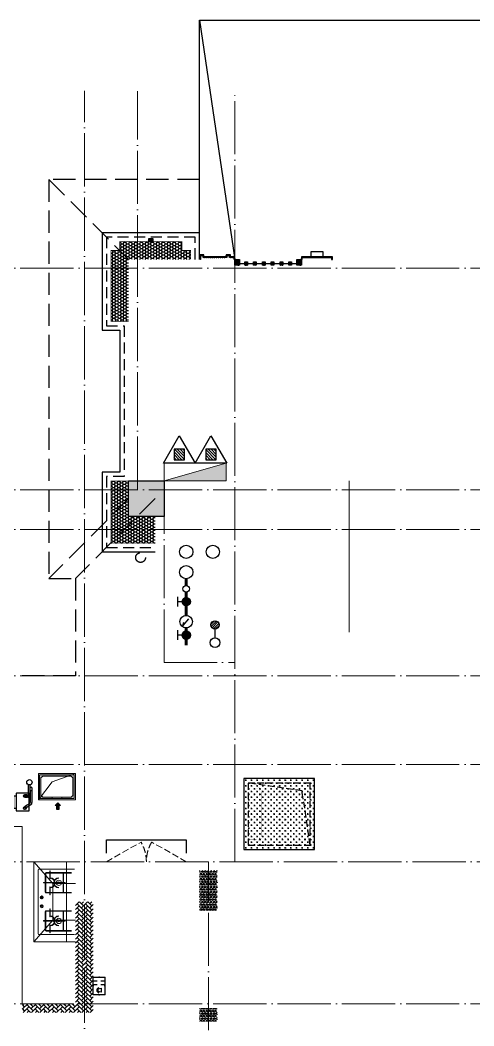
# Model space of a CAD drawing. Extents: x 27938 to 983267, y -209821 to 1628073.
# Drawn here: x 715192 to 720313, y 679607 to 690957 of the extents above; entities that cross this region are included whole.
import ezdxf
from ezdxf.enums import TextEntityAlignment as Align

# ---------------------------------------------------------------- set-up
doc = ezdxf.new("R2010")
doc.units = 0
doc.header["$LTSCALE"] = 1000
doc.header["$MEASUREMENT"] = 0
for name, pattern in [('__DASH', [0.35, 0.25, -0.1]), ('DASH', [0.35, 0.25, -0.1]), ('DOTE', [2.42, 2, -0.2, 0.02, -0.2]), ('HIDDEN', [0.375, 0.25, -0.125])]:
    doc.linetypes.add(name, pattern=pattern)
for name, color, linetype in [('A-EQPM-MECH', 191, 'Continuous'), ('AH-FURNITURE', 1, 'Continuous'), ('EQUIP-安防', 3, 'Continuous'), ('EQUIP_地漏', 7, 'Continuous'), ('EQUIP_消防', 7, 'Continuous'), ('VPIPE-凝结', 150, 'Continuous'), ('VPIPE-废水', 31, 'Continuous'), ('VPIPE-消防', 1, 'TG_X'), ('VPIPE-给水', 3, 'TG_J'), ('VPIPE-雨水', 4, 'DASH'), ('保温', 6, 'Continuous'), ('修改标示', 212, 'Continuous'), ('卫生间', 6, 'Continuous'), ('建筑-排气道', 9, 'Continuous'), ('污水', 3, 'Continuous'), ('看线', 251, 'Continuous'), ('立面', 73, 'Continuous'), ('立面-看线', 251, 'Continuous'), ('给水', 4, 'Continuous'), ('铝合金', 144, 'Continuous')]:
    doc.layers.add(name, color=color, linetype=linetype)
for name, color, linetype, lineweight in [('DOTE', 19, 'DOTE', 9), ('EQUIP_消火栓', 242, 'Continuous', 18), ('LVTRY', 1, 'Continuous', 13), ('PUB_HATCH', 8, 'Continuous', 9), ('STAIR', 2, 'Continuous', 18), ('WINDOW', 144, 'Continuous', 15), ('平面-空调预留孔', 173, 'Continuous', 15), ('立面-洞口示意', 152, 'Continuous', 13)]:
    doc.layers.add(name, color=color, linetype=linetype, lineweight=lineweight)
doc.styles.add('_TEL_DIM', font='SIMPLEX', dxfattribs={"width": 0.8, "height": 3.5, "bigfont": 'HZTXT'})
doc.styles.add('DIM_FONT', font='SIMPLEX.shx', dxfattribs={"width": 0.56})
doc.styles.add('TG_LINETYPE', font='SIMPLEX', dxfattribs={"width": 0.8, "height": 3, "bigfont": 'HZTXT'})
doc.linetypes.add('TG_J', pattern='A,2,-0.22,["J",TG_LINETYPE,S=0.1,R=0,X=-0.18,Y=-0.15],0', length=2.22)
doc.linetypes.add('TG_X', pattern='A,4,-0.3,["X",TG_LINETYPE,S=0.1,R=0,X=-0.23,Y=-0.15],0', length=4.3)
pattern_1 = [(45, (0, 0), (0, 47.4157523), [100.584, -33.528]), (135, (23.708, 23.708), (3e-15, 47.4157523), [100.584, -33.528])]
pattern_2 = [(90, (0, 0), (-16.49778, 1e-15), [9.525, -19.05]), (210, (0, 0), (8.24889, -14.2874966), [9.525, -19.05]), (150, (6e-16, 9.525), (-8.24889, -14.2874966), [9.525, -19.05])]

# ---------------------------------------------------------------- blocks, each defined once
blk = doc.blocks.new('VDVDVDCZSCCS')
at = {"layer": '保温', "linetype": 'Continuous', "ltscale": 10}
h = blk.add_hatch(dxfattribs=at)
h.set_pattern_fill('HEX', color=251, scale=10, angle=90, style=0)
h.set_pattern_definition(pattern_2)
h.paths.add_polyline_path([(546717, 372074), (546917, 372074), (546917, 372524), (546717, 372524)])
at = {"layer": '保温', "linetype": 'ByBlock', "ltscale": 10}
h = blk.add_hatch(dxfattribs=at)
h.set_pattern_fill('AR-HBONE', color=251, scale=55)
h.set_pattern_definition(pattern_1)
h.paths.add_polyline_path([(545317, 372174), (545317, 370924), (545517, 370924), (545517, 372174)])
h = blk.add_hatch(dxfattribs=at)
h.set_pattern_fill('AR-HBONE', color=251, scale=55)
h.set_pattern_definition(pattern_1)
h.paths.add_polyline_path([(545317, 370924), (545317, 371024), (544717, 371024), (544717, 370924)])
at = {"layer": '保温', "linetype": 'Continuous', "ltscale": 10}
h = blk.add_hatch(dxfattribs=at)
h.set_pattern_fill('HEX', color=251, scale=10, angle=90, style=0)
h.set_pattern_definition(pattern_2)
h.paths.add_polyline_path([(546717, 370824), (546917, 370824), (546917, 370974), (546717, 370974)])
blk = doc.blocks.new('A$C2705576B')
at = {"layer": '给水'}
h = blk.add_hatch(color=256, dxfattribs=at)
edge = h.paths.add_edge_path()
edge.add_arc((417, -1741), 47.2, 0, 360)
h = blk.add_hatch(color=256, dxfattribs=at)
edge = h.paths.add_edge_path()
edge.add_arc((795, -1741), 47.2, 0, 360)
for p, q in [((363, -1645), (472, -1645)), ((417, -1741), (417, -1645)), ((740, -1645), (849, -1645)), ((795, -1741), (795, -1645)), ((601, -1768), (525, -1704)), ((525, -1704), (564, -1715))]:
    blk.add_line(p, q, dxfattribs=at)
at = {"layer": '给水', "const_width": 35.4}
for points in [[(499, -1741), (302, -1741)], [(903, -1741), (641, -1741)], [(1053, -1741), (978, -1741)]]:
    blk.add_lwpolyline(points, dxfattribs=at)
at = {"layer": '给水'}
for centre, radius in [((417, -1741), 47.2), ((570, -1741), 70.8), ((795, -1741), 47.2), ((941, -1741), 37.5)]:
    blk.add_circle(centre, radius, dxfattribs=at)
blk = doc.blocks.new('$TwtSys$00000141')
at = {"color": 1}
for p, q in [((-47, 4), (-5, 46)), ((-47, 4), (-5, 46)), ((-44, -18), (18, 44)), ((-44, -18), (18, 44)), ((-33, -33), (33, 33)), ((-33, -33), (33, 33)), ((-16, -44), (44, 16)), ((-16, -44), (44, 16)), ((6, -46), (46, -6)), ((6, -46), (46, -6))]:
    blk.add_line(p, q, dxfattribs=at)
blk.add_circle((0, 0), 47, dxfattribs=at)
blk.add_circle((0, 0), 47, dxfattribs=at)
blk = doc.blocks.new('A$C60D053AF')
at = {"layer": 'AH-FURNITURE', "color": 8}
for p, q in [((233, -90), (128, -90)), ((233, -110), (128, -110)), ((193, -71), (328, -71)), ((193, -91), (328, -91)), ((342, -97), (370, -143)), ((356, -83), (384, -129)), ((245, -129), (245, -122)), ((265, -129), (265, -122)), ((255, -281), (255, -251)), ((255, -281), (393, -281)), ((393, -281), (393, -251))]:
    blk.add_line(p, q, dxfattribs=at)
for points in [[(170, -68, 1), (170, -94), (193, -94), (193, -68)], [(234, -251), (414, -251, 0.414214), (424, -241), (424, -111, 0.414214), (414, -101), (234, -101, 0.414214), (224, -111), (224, -241, 0.414214)], [(268, -122), (268, -107, 0.414214), (248, -87), (233, -87), (233, -113), (242, -113), (242, -122)], [(242, -152, 1), (268, -152), (268, -129), (242, -129)], [(384, -161, 1), (402, -143), (386, -127), (368, -145)]]:
    blk.add_lwpolyline(points, format="xyb", close=True, dxfattribs=at)
for centre, radius in [((100, -100), 30), ((255, -152), 15), ((255, -152), 10), ((393, -152), 15), ((393, -152), 10)]:
    blk.add_circle(centre, radius, dxfattribs=at)
for radius in [40, 20]:
    blk.add_arc((328, -111), radius, 45, 90, dxfattribs=at)
blk = doc.blocks.new('*U67')
h = blk.add_hatch(color=5)
h.set_gradient(color1=(0, 0, 255), rotation=180, tint=1)
h.paths.add_polyline_path([(0, 0), (-6.35, -6.35), (-6.35, -2.159), (-15, -2.159), (-15, 2.159), (-6.35, 2.159), (-6.35, 6.35)])
at = {"color": 0, "linetype": 'Continuous'}
blk.add_lwpolyline([(0, 0), (-6.35, -6.35), (-6.35, -2.159), (-15, -2.159), (-15, 2.159), (-6.35, 2.159), (-6.35, 6.35)], close=True, dxfattribs=at)
blk = doc.blocks.new('sgrsefv')
at = {"layer": 'PUB_HATCH'}
blk.add_hatch(color=256, dxfattribs=at).paths.add_polyline_path([(1112933, 840916), (1112933, 840646), (1113073, 840646), (1113073, 840661), (1112968, 840661), (1112948, 840681), (1112948, 840881), (1112968, 840901), (1113288, 840901), (1113308, 840881), (1113308, 840681), (1113288, 840661), (1113183, 840661), (1113183, 840646), (1113323, 840646), (1113323, 840916)])
at = {"layer": 'LVTRY', "color": 1}
for p, q in [((1113073, 840661), (1113073, 840646)), ((1113183, 840661), (1113183, 840646))]:
    blk.add_line(p, q, dxfattribs=at)
for points in [[(1112918, 840931), (1113338, 840931), (1113338, 840631), (1112918, 840631)], [(1112933, 840916), (1113323, 840916), (1113323, 840646), (1112933, 840646)], [(1113288, 840661), (1112968, 840661), (1112948, 840681), (1112948, 840881), (1112968, 840901), (1113288, 840901), (1113308, 840881), (1113308, 840681), (1113288, 840661)]]:
    blk.add_lwpolyline(points, close=True, dxfattribs=at)
at = {"layer": '立面-洞口示意'}
blk.add_lwpolyline([(1112918, 840931), (1113182, 840837), (1113338, 840631)], dxfattribs=at)
at = {"layer": '建筑-排气道', "xscale": -5, "yscale": 5, "zscale": 5, "rotation": 270}
blk.add_blockref('*U67', (1113118, 840599), dxfattribs=at)
blk = doc.blocks.new('rtyg7uyhg')
at = {"layer": 'LVTRY'}
for p, q in [((193590, 45458), (193590, 45069)), ((194235, 45489), (193621, 45489)), ((193682, 45407), (193888, 45407)), ((193896, 45430), (193858, 45326)), ((193875, 45316), (193946, 45401)), ((193926, 45440), (193940, 45432)), ((194112, 45407), (194173, 45407)), ((194265, 45069), (194265, 45458)), ((193621, 45131), (193621, 45346)), ((193858, 45326), (193875, 45316)), ((194010, 45346), (194010, 45131)), ((194051, 45131), (194051, 45346)), ((194235, 45346), (194235, 45131)), ((193948, 45069), (193682, 45069)), ((194173, 45069), (194112, 45069)), ((193621, 45039), (194235, 45039))]:
    blk.add_line(p, q, dxfattribs=at)
for centre, radius in [((193866, 45438), 20.5), ((193989, 45438), 20.5), ((194071, 45438), 20.5), ((193815, 45238), 25.6), ((194137, 45238), 25.6)]:
    blk.add_circle(centre, radius, dxfattribs=at)
for centre, radius, start, end in [((193621, 45458), 30.7, 90, 180), ((193682, 45346), 61.4, 90, 180), ((193916, 45423), 20.5, 60, 159.4623), ((193930, 45414), 20.5, 320.5377, 60), ((193948, 45346), 61.4, 360, 90), ((194112, 45346), 61.4, 90, 180), ((194173, 45346), 61.4, 360, 90), ((194235, 45458), 30.7, 360, 90), ((193621, 45069), 30.7, 180, 270), ((193682, 45131), 61.4, 180, 270), ((193948, 45131), 61.4, 270, 360), ((194112, 45131), 61.4, 180, 270), ((194173, 45131), 61.4, 270, 360), ((194235, 45069), 30.7, 270, 360)]:
    blk.add_arc(centre, radius, start, end, dxfattribs=at)
at = {"layer": 'LVTRY', "style": 'DIM_FONT', "width": 0.8, "flags": 9}
for tag in ['YSIZE', 'XSIZE']:
    blk.add_attdef(tag, (193928, 45488), '', height=0.5, rotation=90, dxfattribs=at)
blk = doc.blocks.new('A-Kitchen-7')
at = {"layer": 'LVTRY'}
for p, q in [((-519, 780), (-7, 834)), ((-515, 756), (-519, 780)), ((-4, 811), (-515, 756)), ((515, 756), (-515, 756)), ((-515, 756), (-515, 40)), ((-486, 761), (-485, 756)), ((-29, 767), (-112, 756)), ((-29, 767), (-35, 806)), ((-7, 834), (-4, 811)), ((515, 780), (0, 780)), ((0, 756), (0, 780)), ((515, 756), (515, 780)), ((515, 40), (515, 756)), ((-515, 40), (515, 40))]:
    blk.add_line(p, q, dxfattribs=at)
blk.add_lwpolyline([(-469, 40), (-469, 0), (469, 0), (469, 40)], close=True, dxfattribs=at)
blk = doc.blocks.new('FRSDFDGDGDRGDR')
at = {"layer": '平面-空调预留孔'}
for p, q in [((699612, 775044), (699612, 775441)), ((699619, 775448), (699746, 775448)), ((699746, 775448), (699746, 775355)), ((699720, 775342), (699720, 775143)), ((699727, 775349), (699740, 775349)), ((699727, 775136), (699740, 775136)), ((699746, 775130), (699746, 775037)), ((699746, 775037), (699619, 775037))]:
    blk.add_line(p, q, dxfattribs=at)
blk.add_lwpolyline([(699766, 775167), (699793, 775154), (699793, 775057), (699766, 775044), (699766, 775018), (699619, 775018, -0.414214), (699593, 775044), (699593, 775441, -0.414214), (699619, 775468), (699766, 775468), (699766, 775441), (699793, 775428), (699793, 775332), (699766, 775318)], format="xyb", close=True, dxfattribs=at)
for centre, radius in [((699740, 775332), 10.6), ((699740, 775243), 15.8), ((699740, 775154), 10.6)]:
    blk.add_circle(centre, radius, dxfattribs=at)
for centre, start, end in [((699619, 775441), 90, 180), ((699727, 775342), 90, 180), ((699740, 775355), 270, 360), ((699727, 775143), 180, 270), ((699740, 775130), 0, 90), ((699619, 775044), 180, 270)]:
    blk.add_arc(centre, 6.6, start, end, dxfattribs=at)
blk = doc.blocks.new('vcxvcdfvdxv')
at = {"layer": 'LVTRY', "color": 251}
for p, q in [((582294, 370358), (582764, 370358)), ((582394, 369458), (582394, 370358)), ((582548, 370115), (582764, 370358)), ((582764, 370358), (582764, 369458)), ((582294, 370115), (582548, 370115)), ((582548, 370115), (582548, 369700)), ((582548, 369700), (582294, 369700)), ((582764, 369458), (582548, 369700)), ((582764, 369458), (582294, 369458))]:
    blk.add_line(p, q, dxfattribs=at)
at = {"layer": 'LVTRY'}
for p, q in [((582704, 370278), (582304, 370278)), ((582339, 370238), (582624, 370238)), ((582394, 370268), (582394, 369548)), ((582579, 370168), (582579, 370258)), ((582579, 370258), (582583, 370258)), ((582583, 370258), (582583, 370168)), ((582714, 369548), (582714, 370268)), ((582339, 370233), (582624, 370233)), ((582409, 370126), (582536, 370126)), ((582409, 370121), (582409, 370126)), ((582429, 370018), (582429, 370228)), ((582434, 370018), (582434, 370228)), ((582654, 370126), (582526, 370126)), ((582526, 370126), (582526, 370121)), ((582536, 370126), (582536, 370121)), ((582583, 370168), (582579, 370168)), ((582629, 370228), (582629, 370018)), ((582634, 370228), (582634, 370018)), ((582654, 370121), (582654, 370126)), ((582624, 370013), (582339, 370013)), ((582394, 369700), (582394, 370115)), ((582536, 370121), (582409, 370121)), ((582526, 370121), (582654, 370121)), ((582583, 370078), (582579, 370078)), ((582579, 370078), (582579, 369988)), ((582583, 369988), (582583, 370078)), ((582624, 370008), (582339, 370008)), ((582579, 369988), (582583, 369988)), ((582693, 369958), (582654, 369958)), ((582674, 369939), (582674, 369978)), ((582624, 369808), (582339, 369808)), ((582624, 369803), (582339, 369803)), ((582429, 369798), (582429, 369588)), ((582434, 369798), (582434, 369588)), ((582579, 369738), (582579, 369828)), ((582579, 369828), (582583, 369828)), ((582583, 369828), (582583, 369738)), ((582629, 369588), (582629, 369798)), ((582634, 369588), (582634, 369798)), ((582693, 369858), (582654, 369858)), ((582674, 369839), (582674, 369878)), ((582536, 369696), (582409, 369696)), ((582409, 369696), (582409, 369691)), ((582409, 369691), (582536, 369691)), ((582526, 369691), (582526, 369696)), ((582526, 369696), (582654, 369696)), ((582654, 369691), (582526, 369691)), ((582536, 369691), (582536, 369696)), ((582583, 369738), (582579, 369738)), ((582654, 369696), (582654, 369691)), ((582339, 369583), (582624, 369583)), ((582339, 369578), (582624, 369578)), ((582583, 369648), (582579, 369648)), ((582579, 369648), (582579, 369558)), ((582579, 369558), (582583, 369558)), ((582583, 369558), (582583, 369648)), ((582304, 369538), (582704, 369538))]:
    blk.add_line(p, q, dxfattribs=at)
blk.add_lwpolyline([(582894, 368758), (582894, 370758), (583994, 370758), (583994, 369632)], dxfattribs=at)
for centre, radius in [((582481, 370123), 29.7), ((582481, 370123), 11.7), ((582674, 369958), 17), ((582674, 369858), 17), ((582481, 369693), 29.7), ((582481, 369693), 11.7)]:
    blk.add_circle(centre, radius, dxfattribs=at)
for centre, radius, start, end in [((582404, 370268), 10, 90, 180), ((582439, 370228), 10, 90, 180), ((582624, 370228), 10, 0, 90), ((582704, 370268), 10, 0, 90), ((582439, 370228), 5, 90, 180), ((582481, 370123), 56.7, 2.2742, 87.7258), ((582481, 370123), 52.2, 2.4704, 87.5296), ((582581, 370123), 56.7, 92.2742, 177.7258), ((582581, 370123), 52.2, 92.4704, 177.5296), ((582624, 370228), 5, 0, 90), ((582439, 370018), 10, 180, 270), ((582439, 370018), 5, 180, 270), ((582481, 370123), 56.7, 272.2742, 357.7258), ((582481, 370123), 52.2, 272.4704, 357.5296), ((582581, 370123), 56.7, 182.2742, 267.7258), ((582581, 370123), 52.2, 182.4704, 267.5296), ((582624, 370018), 5, 270, 0), ((582624, 370018), 10, 270, 0), ((582439, 369798), 10, 90, 180), ((582439, 369798), 5, 90, 180), ((582624, 369798), 10, 0, 90), ((582624, 369798), 5, 0, 90), ((582481, 369693), 56.7, 2.2742, 87.7258), ((582481, 369693), 52.2, 2.4704, 87.5296), ((582481, 369693), 56.7, 272.2742, 357.7258), ((582481, 369693), 52.2, 272.4704, 357.5296), ((582581, 369693), 56.7, 92.2742, 177.7258), ((582581, 369693), 56.7, 182.2742, 267.7258), ((582581, 369693), 52.2, 92.4704, 177.5296), ((582581, 369693), 52.2, 182.4704, 267.5296), ((582439, 369588), 10, 180, 270), ((582439, 369588), 5, 180, 270), ((582624, 369588), 5, 270, 0), ((582624, 369588), 10, 270, 0), ((582404, 369548), 10, 180, 270), ((582704, 369548), 10, 270, 0)]:
    blk.add_arc(centre, radius, start, end, dxfattribs=at)
for name, p in [('sgrsefv', (-530625, -469573)), ('rtyg7uyhg', (389578, 325770))]:
    blk.add_blockref(name, p)
at = {"xscale": -1, "rotation": 90}
blk.add_blockref('A$C60D053AF', (582714, 371358), dxfattribs=at)
at = {"rotation": 90}
blk.add_blockref('FRSDFDGDGDRGDR', (1359511, -328434), dxfattribs=at)
at = {"layer": 'LVTRY', "color": 1, "extrusion": (0, 0, -1), "xscale": -0.7999999999883585, "yscale": 0.7999999999883585, "zscale": -0.7999999999883585, "rotation": 270}
blk.add_blockref('A-Kitchen-7', (-584594, 369220), dxfattribs=at)
blk = doc.blocks.new('$TwtSys$00000434')
for p, q in [((-0.5, 0.5), (-0.5, -0.5)), ((-0.5, -0.5), (0.5, 0.5)), ((0.5, 0.5), (-0.5, 0.5)), ((0.5, -0.5), (0.5, 0.5)), ((-0.5, -0.5), (0.5, -0.5))]:
    blk.add_line(p, q)
blk.add_solid([(0.5, -0.5), (0.5, 0.5), (-0.5, -0.5)])
blk = doc.blocks.new('$TwtSys$00000546')
h = blk.add_hatch()
h.set_pattern_fill('ANSI31', color=1, scale=200, style=0)
h.set_pattern_definition([(45, (-38543.802, -6670.83), (-17.67767, 17.67767), [])])
h.paths.add_polyline_path([(-65, 174), (65, 174), (65, 44), (-65, 44)])
at = {"color": 1}
for points in [[(0, 344), (-198, 0), (198, 0)], [(-65, 174), (65, 174), (65, 44), (-65, 44)]]:
    blk.add_lwpolyline(points, close=True, dxfattribs=at)
blk = doc.blocks.new('A$C7D502F78')
at = {"layer": '修改标示', "ltscale": 2}
blk.add_lwpolyline([(-151, 197), (-11, 197), (-11, 142), (-151, 142)], close=True, dxfattribs=at)
blk = doc.blocks.new('HFTHFFGHFH')
at = {"layer": 'DOTE', "linetype": 'DOTE', "ltscale": 0.3}
for p, q in [((569817, 594449), (569817, 612949)), ((571517, 604249), (571517, 612949)), ((587117, 610949), (534317, 610949)), ((570417, 608449), (570417, 610949)), ((587117, 608449), (534317, 608449)), ((570717, 606499), (570717, 608449)), ((587117, 607999), (534317, 607999)), ((570717, 606499), (571517, 606499)), ((587117, 606349), (534317, 606349)), ((587117, 605349), (534317, 605349)), ((534317, 604249), (587117, 604249)), ((571217, 602349), (571217, 604249)), ((587117, 602649), (534317, 602649))]:
    blk.add_line(p, q, dxfattribs=at)
blk = doc.blocks.new('BFBTCSD')
at = {"layer": '卫生间', "color": 159, "linetype": 'DASH', "true_color": 0x22346e}
for p, q in [((698117, 689157), (697217, 688257)), ((696917, 685557), (697817, 684657)), ((697217, 685557), (698117, 684657))]:
    blk.add_line(p, q, dxfattribs=at)
blk.add_lwpolyline([(696417, 689157), (698117, 689157), (698117, 684657), (697817, 684657), (697817, 683557), (699117, 683557), (699117, 684557), (706017, 684557), (706017, 683557), (706817, 683557)], dxfattribs=at)
blk = doc.blocks.new('$equip$00002628')
at = {"linetype": 'Continuous'}
for p, q in [((-0.625, 0.415), (0.625, 0.415)), ((-0.625, -0.415), (-0.625, 0.415)), ((-0.472, 0.01), (-0.409, 0.01)), ((-0.446, -0.138), (-0.395, 0.058)), ((-0.395, 0.058), (-0.395, 0.058)), ((-0.395, 0.058), (-0.206, 0.058)), ((-0.206, 0.058), (-0.155, -0.138)), ((-0.191, 0.01), (-0.129, 0.01)), ((0.071, 0.129), (0.071, 0.415)), ((0.35, 0.129), (0.35, 0.415)), ((0.625, 0.415), (0.625, -0.415)), ((0.625, -0.415), (-0.625, -0.415)), ((-0.155, -0.138), (-0.446, -0.138)), ((0.071, -0.415), (0.071, -0.129)), ((0.35, -0.415), (0.35, -0.129))]:
    blk.add_line(p, q, dxfattribs=at)
at = {"const_width": 0.05}
blk.add_lwpolyline([(-0.625, 0.415), (0.625, 0.415), (0.625, -0.415), (-0.625, -0.415), (-0.625, 0.415), (0.625, 0.415)], dxfattribs=at)
at = {"linetype": 'Continuous'}
blk.add_arc((-0.3, -0.011), 0.173, 6.98974, 173.01026, dxfattribs=at)
for p in [(-0.625, 0), (0, 0.415), (0, -0.415), (0.625, 0)]:
    blk.add_point(p)
at = {"color": 7, "style": '_TEL_DIM', "flags": 1}
blk.add_attdef('A', text='', height=0.000025, dxfattribs=at).set_placement((0, 0), align=Align.MIDDLE_CENTER)
blk = doc.blocks.new('HGFHGGGDFGRD')
at = {"layer": 'EQUIP-安防', "xscale": 160, "yscale": 160, "zscale": 160, "rotation": 90}
blk.add_blockref('$equip$00002628', (716083, 371224), dxfattribs=at)
blk = doc.blocks.new('DBDBDBDB')
at = {"layer": '保温', "linetype": 'Continuous', "ltscale": 10}
h = blk.add_hatch(dxfattribs=at)
h.set_pattern_fill('CROSS', color=5, scale=20, angle=90, style=0)
h.set_pattern_definition([(90, (0, 0), (-31.75, 31.75), [15.875, -47.625]), (180, (7.938, 7.937), (-31.75, -31.75), [15.875, -47.625])])
h.paths.add_polyline_path([(286317, 682397), (287117, 682397), (287117, 681597), (286317, 681597)])
at = {"color": 6}
blk.add_lwpolyline([(286317, 682397), (287117, 682397), (287117, 681597), (286317, 681597)], close=True, dxfattribs=at)
at = {"color": 6, "linetype": '__DASH', "ltscale": 0.3}
blk.add_lwpolyline([(286367, 682347), (287067, 682347), (287067, 681647), (286367, 681647)], close=True, dxfattribs=at)
blk.add_lwpolyline([(286367, 681647), (286459, 682259), (287067, 682347)], dxfattribs=at)
at = {"color": 2, "linetype": '__DASH', "ltscale": 0.2, "const_width": 1}
for points in [[(287067, 682307), (286977, 682307, 0.414214), (286917, 682247), (286917, 681747, 0.414214), (286977, 681687), (287067, 681687)], [(287067, 682287), (286977, 682287, 0.414214), (286937, 682247), (286937, 681747, 0.414214), (286977, 681707), (287067, 681707)]]:
    blk.add_lwpolyline(points, format="xyb", dxfattribs=at)
blk = doc.blocks.new('A$C028C60F5')
at = {"color": 6}
blk.add_lwpolyline([(400, 0), (0, 0), (0, -400), (400, -400)], close=True, dxfattribs=at)
at = {"layer": 'PUB_HATCH'}
blk.add_solid([(0, -400), (400, -400), (0, 0), (400, 0)], dxfattribs=at)
blk = doc.blocks.new('A$C3EFA6995')
for p in [(9700, -2400), (15900, -2400)]:
    blk.add_blockref('A$C028C60F5', p)

msp = doc.modelspace()

# ---------------------------------------------------------------- hatches: boundary and pattern name
at = {"layer": '立面'}
h = msp.add_hatch(dxfattribs=at)
h.set_pattern_fill('ANSI31', color=251, scale=2)
h.set_pattern_definition([(45, (-171633.4527, -107108.3295), (-2.24506403, 2.24506403), [])])
h.paths.add_polyline_path([(716641.8, 688457.2), (716691.8, 688457.2), (716691.8, 688487.2), (716641.8, 688487.2)])
h = msp.add_hatch(dxfattribs=at)
h.set_pattern_fill('ANSI31', color=251, scale=2)
h.set_pattern_definition([(45, (16374.2962, -266823.1597), (-2.24506403, 2.24506403), [])])
h.paths.add_polyline_path([(717216.8, 688257.3), (717616.5, 688257.3), (717616.5, 688287.3), (717566.5, 688287.3), (717566.5, 688307.4), (717516.5, 688307.4), (717516.5, 688287.4), (717266.7, 688287.1), (717266.5, 688307.4), (717216.8, 688307.4)])
h.paths.add_polyline_path([(717226.8, 688257.3), (717606.5, 688257.3), (717606.5, 688277.3), (717556.5, 688277.3), (717556.5, 688297.4), (717526.5, 688297.4), (717526.5, 688277.4), (717256.8, 688277.1), (717256.6, 688297.4), (717226.8, 688297.4)])
h = msp.add_hatch(dxfattribs=at)
h.set_pattern_fill('ANSI31', color=251, scale=2)
h.set_pattern_definition([(45, (-171833.4527, -108177.829), (-2.24506403, 2.24506403), [])])
edge = h.paths.add_edge_path()
edge.add_line((718366.5, 688257.2), (718376.6, 688257.2))
edge.add_line((718376.6, 688257.2), (718376.6, 688277.2))
edge.add_line((718376.6, 688277.2), (718706.6, 688277.2))
edge.add_line((718706.6, 688277.2), (718706.6, 688257.3))
edge.add_line((718706.6, 688257.3), (718716.6, 688257.2))
edge.add_line((718716.6, 688257.2), (718716.6, 688287.2))
edge.add_line((718716.6, 688287.2), (718366.6, 688287.2))
edge.add_line((718366.6, 688287.2), (718366.6, 688257.2))
h = msp.add_hatch(dxfattribs=at)
h.set_pattern_fill('ANSI31', color=251, scale=2)
h.set_pattern_definition([(45, (16314.0604, -266823.342), (-2.24506403, 2.24506403), [])])
h.paths.add_polyline_path([(717616.5, 688257.2), (717666.5, 688257.2), (717666.5, 688190.5), (717616.5, 688190.5)])
h = msp.add_hatch(dxfattribs=at)
h.set_pattern_fill('ANSI31', color=251, scale=2)
h.set_pattern_definition([(45, (16424.061, -266823.3426), (-2.24506403, 2.24506403), [])])
h.paths.add_polyline_path([(717726.5, 688230.2), (717756.5, 688230.2), (717756.5, 688190.5), (717726.5, 688190.5)])
h = msp.add_hatch(dxfattribs=at)
h.set_pattern_fill('ANSI31', color=251, scale=2)
h.set_pattern_definition([(45, (16524.061, -266823.3435), (-2.24506403, 2.24506403), [])])
h.paths.add_polyline_path([(717826.5, 688230.2), (717856.5, 688230.2), (717856.5, 688190.5), (717826.5, 688190.5)])
h = msp.add_hatch(dxfattribs=at)
h.set_pattern_fill('ANSI31', color=251, scale=2)
h.set_pattern_definition([(45, (16624.061, -266823.3444), (-2.24506403, 2.24506403), [])])
h.paths.add_polyline_path([(717926.5, 688230.2), (717956.5, 688230.2), (717956.5, 688190.5), (717926.5, 688190.5)])
h = msp.add_hatch(dxfattribs=at)
h.set_pattern_fill('ANSI31', color=251, scale=2)
h.set_pattern_definition([(45, (16724.061, -266823.3454), (-2.24506403, 2.24506403), [])])
h.paths.add_polyline_path([(718026.5, 688230.2), (718056.5, 688230.2), (718056.5, 688190.5), (718026.5, 688190.5)])
h = msp.add_hatch(dxfattribs=at)
h.set_pattern_fill('ANSI31', color=251, scale=2)
h.set_pattern_definition([(45, (16824.061, -266823.3463), (-2.24506403, 2.24506403), [])])
h.paths.add_polyline_path([(718126.5, 688230.2), (718156.5, 688230.2), (718156.5, 688190.5), (718126.5, 688190.5)])
h = msp.add_hatch(dxfattribs=at)
h.set_pattern_fill('ANSI31', color=251, scale=2)
h.set_pattern_definition([(45, (16924.061, -266823.3472), (-2.24506403, 2.24506403), [])])
h.paths.add_polyline_path([(718226.5, 688230.2), (718256.5, 688230.2), (718256.5, 688190.5), (718226.5, 688190.5)])
h = msp.add_hatch(dxfattribs=at)
h.set_pattern_fill('ANSI31', color=251, scale=2)
h.set_pattern_definition([(45, (17014.0637, -266823.3383), (-2.24506403, 2.24506403), [])])
h.paths.add_polyline_path([(718316.5, 688257.2), (718366.5, 688257.2), (718366.5, 688190.5), (718316.5, 688190.5)])
at = {"layer": '立面-看线'}
h = msp.add_hatch(dxfattribs=at)
h.set_pattern_fill('HONEY', color=256, scale=13)
h.set_pattern_definition([(0, (260999.365, 156240.446), (30.95625, 17.872595), [20.6375, -41.275]), (120, (260999.365, 156240.446), (-30.9562463, 17.8726014), [20.6375, -41.275]), (60, (260999.365, 156240.446), (3.7e-06, 35.7451964), [-41.275, 20.6375])])
h.paths.add_polyline_path([(717016.8, 688357.2), (717016.8, 688457.2), (716316.8, 688457.2), (716316.8, 688357.2), (716216.8, 688357.2), (716216.8, 687557.2), (716416.6, 687557.2), (716416.6, 688257.2), (717115.9, 688257.2), (717115.9, 688357.2)])
h = msp.add_hatch(dxfattribs=at)
h.set_pattern_fill('HONEY', color=256, scale=13)
h.set_pattern_definition([(0, (260900.002, 152740.447), (30.95625, 17.872595), [20.6375, -41.275]), (120, (260900.002, 152740.447), (-30.9562463, 17.8726014), [20.6375, -41.275]), (60, (260900.002, 152740.447), (3.7e-06, 35.7451964), [-41.275, 20.6375])])
h.paths.add_polyline_path([(716217.1, 685757.2), (716216.9, 685057.2), (716716.3, 685057.2), (716716.6, 685357.2), (716416.6, 685357.2), (716416.6, 685757.2)])

# ---------------------------------------------------------------- linework, layer by layer
at = {"color": 1, "const_width": 8}
for points in [[(716416.6, 687557.2), (716216.8, 687557.2), (716216.8, 688357.2), (716316.8, 688357.2), (716316.8, 688457.2), (716606.8, 688457.2), (716606.8, 688457.2), (716726.8, 688457.2), (716726.8, 688457.2), (717016.8, 688457.2), (717016.8, 688357.2), (717116.8, 688357.2), (717116.8, 688257.2)], [(716416.6, 685757.2), (716216.6, 685757.2), (716216.6, 685057.2), (716716.6, 685057.2)]]:
    msp.add_lwpolyline(points, dxfattribs=at)
at = {"layer": 'A-EQPM-MECH', "color": 2}
for points in [[(717216.8, 688257.2), (717216.8, 690957.2), (722216.8, 690957.2), (722216.8, 688257.2)], [(717216.8, 690957.2), (717616.5, 688257.2)]]:
    msp.add_lwpolyline(points, dxfattribs=at)
at = {"layer": 'DOTE', "linetype": 'DOTE', "ltscale": 0.3}
msp.add_line((716516.6, 688157.2), (716516.6, 690157.2), dxfattribs=at)
at = {"layer": 'STAIR'}
msp.add_line((718906.6, 685757.2), (718906.6, 684051.6), dxfattribs=at)
at = {"layer": 'VPIPE-凝结'}
msp.add_line((717391.6, 683987.2), (717391.6, 684085.2), dxfattribs=at)
at = {"layer": 'VPIPE-废水'}
msp.add_circle((717391.6, 683932.2), 55, dxfattribs=at)
at = {"layer": 'VPIPE-消防', "linetype": 'Continuous'}
msp.add_circle((717366.6, 684957.2), 75, dxfattribs=at)
at = {"layer": 'VPIPE-给水', "linetype": 'Continuous'}
for centre in [(717066.6, 684957.2), (717066.6, 684727.2)]:
    msp.add_circle(centre, 75, dxfattribs=at)
at = {"layer": 'VPIPE-雨水'}
msp.add_circle((716551.6, 684892.2), 55, dxfattribs=at)
at = {"layer": 'WINDOW', "color": 250, "linetype": 'DASH', "ltscale": 0.3}
for points in [[(716166.6, 681457.2), (716556.3, 681682.1, -0.1316053), (716616.6, 681457.2)], [(717066.6, 681457.2), (716676.8, 681682.1, 0.1316053), (716616.6, 681457.2)]]:
    msp.add_lwpolyline(points, format="xyb", dxfattribs=at)
at = {"layer": '看线', "color": 201}
msp.add_lwpolyline([(717216.8, 688257.2), (717216.8, 688557.2), (716116.8, 688557.2), (716116.8, 687457.2), (716316.6, 687457.2), (716316.6, 685857.2), (716116.6, 685857.2), (716116.6, 684957.2), (716716.6, 684957.2)], dxfattribs=at)
at = {"layer": '看线', "color": 201, "linetype": 'HIDDEN', "ltscale": 0.5}
msp.add_lwpolyline([(717166.8, 688257.2), (717166.8, 688507.2), (716166.8, 688507.2), (716166.8, 687507.2), (716366.6, 687507.2), (716366.6, 685807.2), (716166.6, 685807.2), (716166.6, 685007.2), (716716.6, 685007.2)], dxfattribs=at)
at = {"layer": '看线', "color": 202, "ltscale": 0.5}
msp.add_lwpolyline([(716166.6, 681557.2), (716166.6, 681707.2), (717066.6, 681707.2), (717066.6, 681557.2)], dxfattribs=at)
at = {"layer": '立面', "color": 6}
for p, q in [((717826.5, 688230.2), (717856.5, 688230.2)), ((717826.5, 688190.5), (717826.5, 688230.2)), ((717856.5, 688190.5), (717826.5, 688190.5)), ((717856.5, 688230.2), (717856.5, 688190.5))]:
    msp.add_line(p, q, dxfattribs=at)
at = {"layer": '立面', "color": 251}
msp.add_lwpolyline([(716641.8, 688457.2), (716691.8, 688457.2), (716691.8, 688487.2), (716641.8, 688487.2)], close=True, dxfattribs=at)
msp.add_lwpolyline([(718366.5, 688257.2), (718376.6, 688257.2), (718376.6, 688277.2), (718706.6, 688277.2), (718706.6, 688257.3), (718716.6, 688257.2), (718716.6, 688287.2), (718366.6, 688287.2), (718366.6, 688257.2)], dxfattribs=at)
at = {"layer": '立面', "color": 6}
for points in [[(717616.5, 688257.2), (717666.5, 688257.2), (717666.5, 688190.5), (717616.5, 688190.5)], [(717926.5, 688230.2), (717956.5, 688230.2), (717956.5, 688190.5), (717926.5, 688190.5)], [(718026.5, 688230.2), (718056.5, 688230.2), (718056.5, 688190.5), (718026.5, 688190.5)], [(718126.5, 688230.2), (718156.5, 688230.2), (718156.5, 688190.5), (718126.5, 688190.5)], [(718226.5, 688230.2), (718256.5, 688230.2), (718256.5, 688190.5), (718226.5, 688190.5)], [(718316.5, 688257.2), (718366.5, 688257.2), (718366.5, 688190.5), (718316.5, 688190.5)]]:
    msp.add_lwpolyline(points, close=True, dxfattribs=at)
at = {"layer": '铝合金', "color": 6}
for p, q in [((717666.5, 688210.3), (717726.5, 688210.3)), ((717756.5, 688210.3), (717826.5, 688210.3)), ((717856.5, 688210.3), (717926.5, 688210.3)), ((717956.5, 688210.3), (718026.5, 688210.3)), ((718056.5, 688210.3), (718126.5, 688210.3)), ((718156.5, 688210.3), (718226.5, 688210.3)), ((718256.5, 688210.3), (718316.5, 688210.3))]:
    msp.add_line(p, q, dxfattribs=at)
for points in [[(716641.8, 688457.2), (716691.8, 688457.2), (716691.8, 688487.2), (716641.8, 688487.2)], [(717616.5, 688257.2), (717666.5, 688257.2), (717666.5, 688190.5), (717616.5, 688190.5)], [(717726.5, 688230.2), (717756.5, 688230.2), (717756.5, 688190.5), (717726.5, 688190.5)], [(717826.5, 688230.2), (717856.5, 688230.2), (717856.5, 688190.5), (717826.5, 688190.5)], [(717926.5, 688230.2), (717956.5, 688230.2), (717956.5, 688190.5), (717926.5, 688190.5)], [(718026.5, 688230.2), (718056.5, 688230.2), (718056.5, 688190.5), (718026.5, 688190.5)], [(718126.5, 688230.2), (718156.5, 688230.2), (718156.5, 688190.5), (718126.5, 688190.5)], [(718226.5, 688230.2), (718256.5, 688230.2), (718256.5, 688190.5), (718226.5, 688190.5)], [(718316.5, 688257.2), (718366.5, 688257.2), (718366.5, 688190.5), (718316.5, 688190.5)]]:
    msp.add_lwpolyline(points, close=True, dxfattribs=at)
for points in [[(717616.5, 688257.3), (717616.5, 688287.3), (717566.5, 688287.3), (717566.5, 688307.4), (717516.5, 688307.4), (717516.5, 688287.4), (717266.7, 688287.1), (717266.5, 688307.4), (717216.8, 688307.4), (717216.8, 688257.3)], [(717606.5, 688257.3), (717606.5, 688277.3), (717556.5, 688277.3), (717556.5, 688297.4), (717526.5, 688297.4), (717526.5, 688277.4), (717256.8, 688277.1), (717256.6, 688297.4), (717226.8, 688297.4), (717226.8, 688257.3)], [(718366.5, 688257.2), (718376.6, 688257.2), (718376.6, 688277.2), (718706.6, 688277.2), (718706.6, 688257.3), (718716.6, 688257.2), (718716.6, 688287.2), (718366.6, 688287.2), (718366.6, 688257.2)]]:
    msp.add_lwpolyline(points, dxfattribs=at)

# ---------------------------------------------------------------- block references
for name, p in [('HFTHFFGHFH', (146100, 77208.4)), ('VDVDVDCZSCCS', (170500, 308833.4)), ('HGFHGGGDFGRD', (0, 308833.4))]:
    msp.add_blockref(name, p)
at = {"xscale": -1}
for name, p in [('BFBTCSD', (1413633.2, 0)), ('vcxvcdfvdxv', (1298110.3, 311098.8)), ('DBDBDBDB', (1004833.2, 0))]:
    msp.add_blockref(name, p, dxfattribs=at)
at = {"xscale": -1, "rotation": 359.9999999998162}
msp.add_blockref('A$C3EFA6995', (732716.6, 688157.2), dxfattribs=at)
at = {"layer": 'EQUIP_地漏'}
msp.add_blockref('$TwtSys$00000141', (717391.6, 684132.2), dxfattribs=at)
at = {"layer": 'EQUIP_消火栓', "xscale": 700, "yscale": 200, "zscale": 700}
msp.add_blockref('$TwtSys$00000434', (717166.6, 685857.2), dxfattribs=at)
at = {"layer": 'EQUIP_消防', "xscale": -0.9, "yscale": 0.9, "zscale": 0.9}
for p in [(716988, 685957.2), (717345.1, 685957.2)]:
    msp.add_blockref('$TwtSys$00000546', p, dxfattribs=at)
at = {"layer": '修改标示', "ltscale": 2, "xscale": -1}
msp.add_blockref('A$C7D502F78', (718461, 688144.8), dxfattribs=at)
at = {"layer": '污水', "rotation": 90.0000000004691}
msp.add_blockref('A$C2705576B', (715325.4, 683599.3), dxfattribs=at)

doc.saveas('drawing.dxf')
